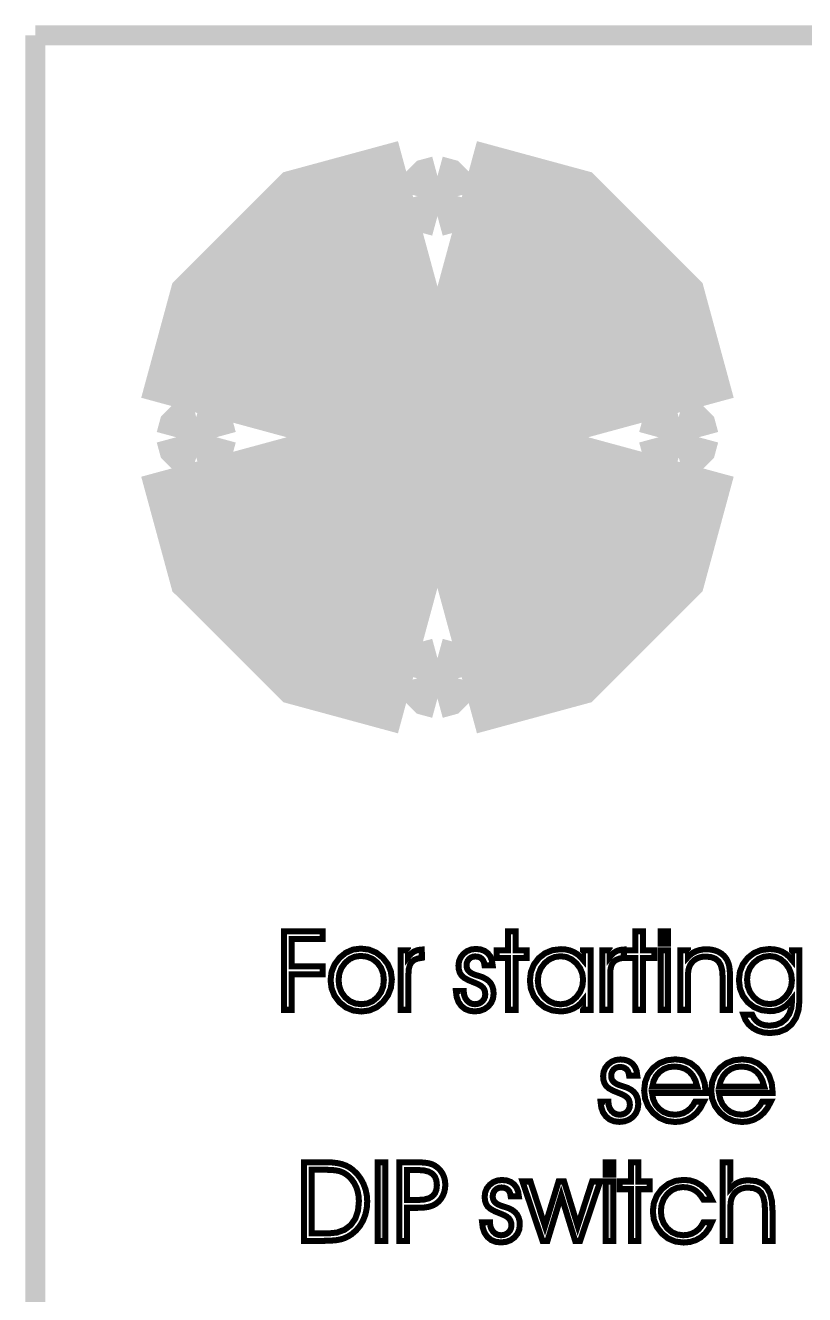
# Model space of a CAD drawing. Extents: x -1.96 to 2.19, y -1.6 to 2.11.
# Drawn here: x -1.963 to -1.576, y 1.477 to 2.108 of the extents above; entities that cross this region are included whole.
import ezdxf

# ---------------------------------------------------------------- set-up
doc = ezdxf.new("R2010")
doc.units = 0
doc.header["$LTSCALE"] = 0.000394
for name, color, linetype in [('KO', 7, 'CONTINUOUS'), ('ML', 7, 'CONTINUOUS'), ('TO', 7, 'CONTINUOUS')]:
    doc.layers.add(name, color=color, linetype=linetype)

msp = doc.modelspace()

# ---------------------------------------------------------------- linework, layer by layer
at = {"layer": 'KO', "color": 7, "linetype": 'CONTINUOUS', "const_width": 0.01}
for points in [[(-1.958433, -1.596524), (-1.958433, 2.103472)], [(-1.958433, 2.103472), (1.741563, 2.103472)]]:
    msp.add_lwpolyline(points, dxfattribs=at)
at = {"layer": 'ML', "color": 7, "linetype": 'CONTINUOUS'}
for points, const_width in [([(-1.758429, 1.978472), (-1.796232, 1.968207), (-1.823164, 1.941276), (-1.833429, 1.903472)], 0.15), ([(-1.758429, 1.978472), (-1.796232, 1.968207), (-1.823164, 1.941276), (-1.833429, 1.903472)], 0.15), ([(-1.683429, 1.903472), (-1.693694, 1.941276), (-1.720626, 1.968207), (-1.758429, 1.978472)], 0.15), ([(-1.683429, 1.903472), (-1.693694, 1.941276), (-1.720626, 1.968207), (-1.758429, 1.978472)], 0.15), ([(-1.758429, 2.033469), (-1.763467, 2.0321), (-1.767057, 2.02851), (-1.768425, 2.023472)], 0.02), ([(-1.758429, 2.033469), (-1.763467, 2.0321), (-1.767057, 2.02851), (-1.768425, 2.023472)], 0.02), ([(-1.748433, 2.023472), (-1.749802, 2.02851), (-1.753391, 2.0321), (-1.758429, 2.033469)], 0.02), ([(-1.748433, 2.023472), (-1.749802, 2.02851), (-1.753391, 2.0321), (-1.758429, 2.033469)], 0.02), ([(-1.768425, 2.023472), (-1.767057, 2.018435), (-1.763467, 2.014845), (-1.758429, 2.013476)], 0.02), ([(-1.768425, 2.023472), (-1.767057, 2.018435), (-1.763467, 2.014845), (-1.758429, 2.013476)], 0.02), ([(-1.758429, 2.013476), (-1.753391, 2.014845), (-1.749802, 2.018435), (-1.748433, 2.023472)], 0.02), ([(-1.758429, 2.013476), (-1.753391, 2.014845), (-1.749802, 2.018435), (-1.748433, 2.023472)], 0.02), ([(-1.833425, 1.903472), (-1.823161, 1.86567), (-1.796231, 1.83874), (-1.758429, 1.828476)], 0.15), ([(-1.833425, 1.903472), (-1.823161, 1.86567), (-1.796231, 1.83874), (-1.758429, 1.828476)], 0.15), ([(-1.758429, 1.828476), (-1.720627, 1.83874), (-1.693697, 1.86567), (-1.683433, 1.903472)], 0.15), ([(-1.758429, 1.828476), (-1.720627, 1.83874), (-1.693697, 1.86567), (-1.683433, 1.903472)], 0.15), ([(-1.878429, 1.913469), (-1.883467, 1.9121), (-1.887057, 1.90851), (-1.888425, 1.903472)], 0.02), ([(-1.878429, 1.913469), (-1.883467, 1.9121), (-1.887057, 1.90851), (-1.888425, 1.903472)], 0.02), ([(-1.868433, 1.903472), (-1.869802, 1.90851), (-1.873391, 1.9121), (-1.878429, 1.913469)], 0.02), ([(-1.868433, 1.903472), (-1.869802, 1.90851), (-1.873391, 1.9121), (-1.878429, 1.913469)], 0.02), ([(-1.638429, 1.913469), (-1.643467, 1.9121), (-1.647057, 1.90851), (-1.648425, 1.903472)], 0.02), ([(-1.638429, 1.913469), (-1.643467, 1.9121), (-1.647057, 1.90851), (-1.648425, 1.903472)], 0.02), ([(-1.628433, 1.903472), (-1.629802, 1.90851), (-1.633391, 1.9121), (-1.638429, 1.913469)], 0.02), ([(-1.628433, 1.903472), (-1.629802, 1.90851), (-1.633391, 1.9121), (-1.638429, 1.913469)], 0.02), ([(-1.888425, 1.903472), (-1.887057, 1.898435), (-1.883467, 1.894845), (-1.878429, 1.893476)], 0.02), ([(-1.888425, 1.903472), (-1.887057, 1.898435), (-1.883467, 1.894845), (-1.878429, 1.893476)], 0.02), ([(-1.878429, 1.893476), (-1.873391, 1.894845), (-1.869802, 1.898435), (-1.868433, 1.903472)], 0.02), ([(-1.878429, 1.893476), (-1.873391, 1.894845), (-1.869802, 1.898435), (-1.868433, 1.903472)], 0.02), ([(-1.648425, 1.903472), (-1.647057, 1.898435), (-1.643467, 1.894845), (-1.638429, 1.893476)], 0.02), ([(-1.648425, 1.903472), (-1.647057, 1.898435), (-1.643467, 1.894845), (-1.638429, 1.893476)], 0.02), ([(-1.638429, 1.893476), (-1.633391, 1.894845), (-1.629802, 1.898435), (-1.628433, 1.903472)], 0.02), ([(-1.638429, 1.893476), (-1.633391, 1.894845), (-1.629802, 1.898435), (-1.628433, 1.903472)], 0.02), ([(-1.758429, 1.793469), (-1.763467, 1.7921), (-1.767057, 1.78851), (-1.768425, 1.783472)], 0.02), ([(-1.758429, 1.793469), (-1.763467, 1.7921), (-1.767057, 1.78851), (-1.768425, 1.783472)], 0.02), ([(-1.748433, 1.783472), (-1.749802, 1.78851), (-1.753391, 1.7921), (-1.758429, 1.793469)], 0.02), ([(-1.748433, 1.783472), (-1.749802, 1.78851), (-1.753391, 1.7921), (-1.758429, 1.793469)], 0.02), ([(-1.768425, 1.783472), (-1.767057, 1.778435), (-1.763467, 1.774845), (-1.758429, 1.773476)], 0.02), ([(-1.768425, 1.783472), (-1.767057, 1.778435), (-1.763467, 1.774845), (-1.758429, 1.773476)], 0.02), ([(-1.758429, 1.773476), (-1.753391, 1.774845), (-1.749802, 1.778435), (-1.748433, 1.783472)], 0.02), ([(-1.758429, 1.773476), (-1.753391, 1.774845), (-1.749802, 1.778435), (-1.748433, 1.783472)], 0.02)]:
    msp.add_lwpolyline(points, dxfattribs=dict(at, const_width=const_width))
at = {"layer": 'TO', "color": 7, "linetype": 'CONTINUOUS', "const_width": 0.003}
for points in [[(-1.834807, 1.618472), (-1.834807, 1.657591), (-1.815492, 1.657591), (-1.815492, 1.653748), (-1.83102, 1.653748), (-1.83102, 1.640051), (-1.815492, 1.640051), (-1.815492, 1.636181), (-1.83102, 1.636181), (-1.83102, 1.618472), (-1.834807, 1.618472)], [(-1.834807, 1.618472), (-1.834807, 1.657591), (-1.815492, 1.657591), (-1.815492, 1.653748), (-1.83102, 1.653748), (-1.83102, 1.640051), (-1.815492, 1.640051), (-1.815492, 1.636181), (-1.83102, 1.636181), (-1.83102, 1.618472), (-1.834807, 1.618472)], [(-1.723378, 1.618472), (-1.723378, 1.644213), (-1.728988, 1.644213), (-1.728988, 1.648028), (-1.723378, 1.648028), (-1.723378, 1.657591), (-1.719591, 1.657591), (-1.719591, 1.648028), (-1.713976, 1.648028), (-1.713976, 1.644213), (-1.719591, 1.644213), (-1.719591, 1.618472), (-1.723378, 1.618472)], [(-1.723378, 1.618472), (-1.723378, 1.644213), (-1.728988, 1.644213), (-1.728988, 1.648028), (-1.723378, 1.648028), (-1.723378, 1.657591), (-1.719591, 1.657591), (-1.719591, 1.648028), (-1.713976, 1.648028), (-1.713976, 1.644213), (-1.719591, 1.644213), (-1.719591, 1.618472), (-1.723378, 1.618472)], [(-1.659949, 1.618472), (-1.659949, 1.644213), (-1.665559, 1.644213), (-1.665559, 1.648028), (-1.659949, 1.648028), (-1.659949, 1.657591), (-1.656161, 1.657591), (-1.656161, 1.648028), (-1.650547, 1.648028), (-1.650547, 1.644213), (-1.656161, 1.644213), (-1.656161, 1.618472), (-1.659949, 1.618472)], [(-1.659949, 1.618472), (-1.659949, 1.644213), (-1.665559, 1.644213), (-1.665559, 1.648028), (-1.659949, 1.648028), (-1.659949, 1.657591), (-1.656161, 1.657591), (-1.656161, 1.648028), (-1.650547, 1.648028), (-1.650547, 1.644213), (-1.656161, 1.644213), (-1.656161, 1.618472), (-1.659949, 1.618472)], [(-1.643661, 1.651492), (-1.647449, 1.651492), (-1.647449, 1.657591), (-1.643661, 1.657591), (-1.643661, 1.651492)], [(-1.643661, 1.651492), (-1.647449, 1.651492), (-1.647449, 1.657591), (-1.643661, 1.657591), (-1.643661, 1.651492)], [(-1.811602, 1.633217), (-1.811107, 1.637344), (-1.809622, 1.641052), (-1.807146, 1.644343), (-1.803991, 1.646908), (-1.80047, 1.648448), (-1.796583, 1.648961), (-1.792516, 1.648457), (-1.788868, 1.646945), (-1.785642, 1.644425), (-1.783127, 1.641203), (-1.781615, 1.637591), (-1.78111, 1.633594), (-1.781602, 1.629407), (-1.783079, 1.625647), (-1.785539, 1.622315), (-1.788708, 1.619717), (-1.792289, 1.618157), (-1.796287, 1.617638), (-1.80035, 1.618148), (-1.803972, 1.619677), (-1.807154, 1.622224), (-1.809625, 1.625479), (-1.811108, 1.629143), (-1.811602, 1.633217)], [(-1.811602, 1.633217), (-1.811107, 1.637344), (-1.809622, 1.641052), (-1.807146, 1.644343), (-1.803991, 1.646908), (-1.80047, 1.648448), (-1.796583, 1.648961), (-1.792516, 1.648457), (-1.788868, 1.646945), (-1.785642, 1.644425), (-1.783127, 1.641203), (-1.781615, 1.637591), (-1.78111, 1.633594), (-1.781602, 1.629407), (-1.783079, 1.625647), (-1.785539, 1.622315), (-1.788708, 1.619717), (-1.792289, 1.618157), (-1.796287, 1.617638), (-1.80035, 1.618148), (-1.803972, 1.619677), (-1.807154, 1.622224), (-1.809625, 1.625479), (-1.811108, 1.629143), (-1.811602, 1.633217)], [(-1.772858, 1.618472), (-1.776701, 1.618472), (-1.776701, 1.648028), (-1.773126, 1.648028), (-1.773126, 1.644614), (-1.772168, 1.645809), (-1.771152, 1.646768), (-1.770079, 1.647496), (-1.768912, 1.648007), (-1.767626, 1.648327), (-1.76622, 1.648457), (-1.766193, 1.64435), (-1.76835, 1.643971), (-1.770056, 1.643259), (-1.771307, 1.642213), (-1.772171, 1.640752), (-1.772687, 1.638787), (-1.772858, 1.636319), (-1.772858, 1.618472)], [(-1.772858, 1.618472), (-1.776701, 1.618472), (-1.776701, 1.648028), (-1.773126, 1.648028), (-1.773126, 1.644614), (-1.772168, 1.645809), (-1.771152, 1.646768), (-1.770079, 1.647496), (-1.768912, 1.648007), (-1.767626, 1.648327), (-1.76622, 1.648457), (-1.766193, 1.64435), (-1.76835, 1.643971), (-1.770056, 1.643259), (-1.771307, 1.642213), (-1.772171, 1.640752), (-1.772687, 1.638787), (-1.772858, 1.636319), (-1.772858, 1.618472)], [(-1.749248, 1.627772), (-1.74535, 1.627772), (-1.74535, 1.627661), (-1.745174, 1.625925), (-1.744644, 1.6244), (-1.743764, 1.623087), (-1.742624, 1.622076), (-1.741315, 1.62147), (-1.739839, 1.621268), (-1.738436, 1.621423), (-1.737203, 1.621889), (-1.736134, 1.622661), (-1.735315, 1.623677), (-1.734822, 1.624852), (-1.734657, 1.626185), (-1.734786, 1.627506), (-1.735174, 1.628641), (-1.735823, 1.629594), (-1.736813, 1.630438), (-1.738224, 1.631245), (-1.740059, 1.632016), (-1.742955, 1.63319), (-1.745095, 1.63438), (-1.746476, 1.635583), (-1.747311, 1.636941), (-1.747813, 1.638574), (-1.74798, 1.64048), (-1.747702, 1.642674), (-1.746865, 1.644634), (-1.745469, 1.646358), (-1.743678, 1.647703), (-1.74165, 1.64851), (-1.73939, 1.64878), (-1.737035, 1.648541), (-1.735031, 1.647825), (-1.733374, 1.646634), (-1.732117, 1.645007), (-1.731319, 1.643008), (-1.73098, 1.640638), (-1.735031, 1.640638), (-1.735241, 1.641933), (-1.735683, 1.643017), (-1.736362, 1.64389), (-1.737258, 1.644533), (-1.738347, 1.644919), (-1.739626, 1.645047), (-1.740796, 1.644909), (-1.741825, 1.644494), (-1.742717, 1.643799), (-1.743406, 1.642898), (-1.743819, 1.641862), (-1.743957, 1.640693), (-1.743898, 1.63986), (-1.743725, 1.639122), (-1.743441, 1.638472), (-1.743029, 1.637895), (-1.742467, 1.637354), (-1.741756, 1.63685), (-1.740929, 1.636407), (-1.739883, 1.635975), (-1.738618, 1.635555), (-1.737402, 1.635179), (-1.736484, 1.634878), (-1.735866, 1.63465), (-1.734185, 1.633774), (-1.732828, 1.632726), (-1.731795, 1.631504), (-1.731071, 1.630076), (-1.730637, 1.62841), (-1.730492, 1.626504), (-1.730788, 1.624108), (-1.731676, 1.622002), (-1.733154, 1.620189), (-1.735083, 1.618803), (-1.737332, 1.617971), (-1.739894, 1.617693), (-1.742489, 1.617996), (-1.744718, 1.618904), (-1.746587, 1.620417), (-1.748006, 1.622449), (-1.748891, 1.6249), (-1.749248, 1.627772)], [(-1.749248, 1.627772), (-1.74535, 1.627772), (-1.74535, 1.627661), (-1.745174, 1.625925), (-1.744644, 1.6244), (-1.743764, 1.623087), (-1.742624, 1.622076), (-1.741315, 1.62147), (-1.739839, 1.621268), (-1.738436, 1.621423), (-1.737203, 1.621889), (-1.736134, 1.622661), (-1.735315, 1.623677), (-1.734822, 1.624852), (-1.734657, 1.626185), (-1.734786, 1.627506), (-1.735174, 1.628641), (-1.735823, 1.629594), (-1.736813, 1.630438), (-1.738224, 1.631245), (-1.740059, 1.632016), (-1.742955, 1.63319), (-1.745095, 1.63438), (-1.746476, 1.635583), (-1.747311, 1.636941), (-1.747813, 1.638574), (-1.74798, 1.64048), (-1.747702, 1.642674), (-1.746865, 1.644634), (-1.745469, 1.646358), (-1.743678, 1.647703), (-1.74165, 1.64851), (-1.73939, 1.64878), (-1.737035, 1.648541), (-1.735031, 1.647825), (-1.733374, 1.646634), (-1.732117, 1.645007), (-1.731319, 1.643008), (-1.73098, 1.640638), (-1.735031, 1.640638), (-1.735241, 1.641933), (-1.735683, 1.643017), (-1.736362, 1.64389), (-1.737258, 1.644533), (-1.738347, 1.644919), (-1.739626, 1.645047), (-1.740796, 1.644909), (-1.741825, 1.644494), (-1.742717, 1.643799), (-1.743406, 1.642898), (-1.743819, 1.641862), (-1.743957, 1.640693), (-1.743898, 1.63986), (-1.743725, 1.639122), (-1.743441, 1.638472), (-1.743029, 1.637895), (-1.742467, 1.637354), (-1.741756, 1.63685), (-1.740929, 1.636407), (-1.739883, 1.635975), (-1.738618, 1.635555), (-1.737402, 1.635179), (-1.736484, 1.634878), (-1.735866, 1.63465), (-1.734185, 1.633774), (-1.732828, 1.632726), (-1.731795, 1.631504), (-1.731071, 1.630076), (-1.730637, 1.62841), (-1.730492, 1.626504), (-1.730788, 1.624108), (-1.731676, 1.622002), (-1.733154, 1.620189), (-1.735083, 1.618803), (-1.737332, 1.617971), (-1.739894, 1.617693), (-1.742489, 1.617996), (-1.744718, 1.618904), (-1.746587, 1.620417), (-1.748006, 1.622449), (-1.748891, 1.6249), (-1.749248, 1.627772)], [(-1.685972, 1.62315), (-1.687294, 1.621569), (-1.688892, 1.620234), (-1.690768, 1.619142), (-1.692839, 1.618337), (-1.695012, 1.617854), (-1.697287, 1.617693), (-1.701378, 1.618188), (-1.704986, 1.619671), (-1.70811, 1.622142), (-1.710515, 1.625335), (-1.711957, 1.628993), (-1.712437, 1.633118), (-1.711945, 1.637295), (-1.710471, 1.640993), (-1.708016, 1.644213), (-1.704826, 1.646689), (-1.701139, 1.648174), (-1.696957, 1.648669), (-1.694748, 1.648516), (-1.692664, 1.648054), (-1.690705, 1.647283), (-1.688914, 1.646223), (-1.687336, 1.644894), (-1.685972, 1.643295), (-1.685972, 1.648028), (-1.682268, 1.648028), (-1.682268, 1.618472), (-1.685972, 1.618472), (-1.685972, 1.62315)], [(-1.685972, 1.62315), (-1.687294, 1.621569), (-1.688892, 1.620234), (-1.690768, 1.619142), (-1.692839, 1.618337), (-1.695012, 1.617854), (-1.697287, 1.617693), (-1.701378, 1.618188), (-1.704986, 1.619671), (-1.70811, 1.622142), (-1.710515, 1.625335), (-1.711957, 1.628993), (-1.712437, 1.633118), (-1.711945, 1.637295), (-1.710471, 1.640993), (-1.708016, 1.644213), (-1.704826, 1.646689), (-1.701139, 1.648174), (-1.696957, 1.648669), (-1.694748, 1.648516), (-1.692664, 1.648054), (-1.690705, 1.647283), (-1.688914, 1.646223), (-1.687336, 1.644894), (-1.685972, 1.643295), (-1.685972, 1.648028), (-1.682268, 1.648028), (-1.682268, 1.618472), (-1.685972, 1.618472), (-1.685972, 1.62315)], [(-1.672492, 1.618472), (-1.676335, 1.618472), (-1.676335, 1.648028), (-1.67276, 1.648028), (-1.67276, 1.644614), (-1.671802, 1.645809), (-1.670786, 1.646768), (-1.669713, 1.647496), (-1.668546, 1.648007), (-1.66726, 1.648327), (-1.665854, 1.648457), (-1.665827, 1.64435), (-1.667984, 1.643971), (-1.669689, 1.643259), (-1.670941, 1.642213), (-1.671805, 1.640752), (-1.672321, 1.638787), (-1.672492, 1.636319), (-1.672492, 1.618472)], [(-1.672492, 1.618472), (-1.676335, 1.618472), (-1.676335, 1.648028), (-1.67276, 1.648028), (-1.67276, 1.644614), (-1.671802, 1.645809), (-1.670786, 1.646768), (-1.669713, 1.647496), (-1.668546, 1.648007), (-1.66726, 1.648327), (-1.665854, 1.648457), (-1.665827, 1.64435), (-1.667984, 1.643971), (-1.669689, 1.643259), (-1.670941, 1.642213), (-1.671805, 1.640752), (-1.672321, 1.638787), (-1.672492, 1.636319), (-1.672492, 1.618472)], [(-1.647449, 1.618472), (-1.647449, 1.648028), (-1.643661, 1.648028), (-1.643661, 1.618472), (-1.647449, 1.618472)], [(-1.647449, 1.618472), (-1.647449, 1.648028), (-1.643661, 1.648028), (-1.643661, 1.618472), (-1.647449, 1.618472)], [(-1.637535, 1.648028), (-1.633858, 1.648028), (-1.633858, 1.644661), (-1.632632, 1.64589), (-1.631285, 1.646883), (-1.629815, 1.647642), (-1.62821, 1.648183), (-1.626458, 1.648506), (-1.624559, 1.648614), (-1.622475, 1.648479), (-1.620547, 1.648076), (-1.618776, 1.647406), (-1.617198, 1.646482), (-1.615858, 1.645325), (-1.614756, 1.643937), (-1.614143, 1.642821), (-1.613655, 1.641581), (-1.613291, 1.640213), (-1.613046, 1.638565), (-1.612899, 1.636466), (-1.61285, 1.633913), (-1.61285, 1.618472), (-1.616583, 1.618472), (-1.616583, 1.635016), (-1.616805, 1.638188), (-1.617473, 1.640721), (-1.618583, 1.642618), (-1.620187, 1.643931), (-1.622323, 1.644721), (-1.624992, 1.644984), (-1.626644, 1.644868), (-1.628152, 1.644521), (-1.62952, 1.643945), (-1.630725, 1.643158), (-1.631751, 1.64217), (-1.632594, 1.640984), (-1.633014, 1.64014), (-1.633342, 1.639221), (-1.633575, 1.638224), (-1.633734, 1.636941), (-1.633828, 1.635147), (-1.633858, 1.632843), (-1.633858, 1.618472), (-1.637535, 1.618472), (-1.637535, 1.648028)], [(-1.637535, 1.648028), (-1.633858, 1.648028), (-1.633858, 1.644661), (-1.632632, 1.64589), (-1.631285, 1.646883), (-1.629815, 1.647642), (-1.62821, 1.648183), (-1.626458, 1.648506), (-1.624559, 1.648614), (-1.622475, 1.648479), (-1.620547, 1.648076), (-1.618776, 1.647406), (-1.617198, 1.646482), (-1.615858, 1.645325), (-1.614756, 1.643937), (-1.614143, 1.642821), (-1.613655, 1.641581), (-1.613291, 1.640213), (-1.613046, 1.638565), (-1.612899, 1.636466), (-1.61285, 1.633913), (-1.61285, 1.618472), (-1.616583, 1.618472), (-1.616583, 1.635016), (-1.616805, 1.638188), (-1.617473, 1.640721), (-1.618583, 1.642618), (-1.620187, 1.643931), (-1.622323, 1.644721), (-1.624992, 1.644984), (-1.626644, 1.644868), (-1.628152, 1.644521), (-1.62952, 1.643945), (-1.630725, 1.643158), (-1.631751, 1.64217), (-1.632594, 1.640984), (-1.633014, 1.64014), (-1.633342, 1.639221), (-1.633575, 1.638224), (-1.633734, 1.636941), (-1.633828, 1.635147), (-1.633858, 1.632843), (-1.633858, 1.618472), (-1.637535, 1.618472), (-1.637535, 1.648028)], [(-1.601783, 1.616059), (-1.601052, 1.614465), (-1.600014, 1.613123), (-1.598665, 1.612035), (-1.597055, 1.611233), (-1.595228, 1.610754), (-1.593181, 1.610594), (-1.590036, 1.610967), (-1.587337, 1.612086), (-1.585087, 1.613953), (-1.58339, 1.616446), (-1.582371, 1.619441), (-1.582031, 1.622937), (-1.582031, 1.623717), (-1.583528, 1.621923), (-1.585158, 1.62045), (-1.586917, 1.619299), (-1.588811, 1.618467), (-1.590827, 1.617969), (-1.592972, 1.617803), (-1.597159, 1.618298), (-1.600847, 1.619781), (-1.604039, 1.622252), (-1.606484, 1.625457), (-1.607952, 1.62915), (-1.608441, 1.633327), (-1.607958, 1.63745), (-1.606507, 1.641104), (-1.604087, 1.644295), (-1.600957, 1.646756), (-1.597367, 1.648232), (-1.593319, 1.648724), (-1.590939, 1.648575), (-1.588783, 1.648128), (-1.586854, 1.647386), (-1.585107, 1.646319), (-1.583498, 1.644918), (-1.582031, 1.643185), (-1.582031, 1.648028), (-1.578327, 1.648028), (-1.578327, 1.62337), (-1.578757, 1.618583), (-1.58005, 1.614551), (-1.582205, 1.611276), (-1.585124, 1.608853), (-1.588694, 1.607401), (-1.592917, 1.606917), (-1.596105, 1.607193), (-1.598977, 1.608021), (-1.601535, 1.609402), (-1.603653, 1.611249), (-1.605204, 1.613469), (-1.606185, 1.616059), (-1.601783, 1.616059)], [(-1.601783, 1.616059), (-1.601052, 1.614465), (-1.600014, 1.613123), (-1.598665, 1.612035), (-1.597055, 1.611233), (-1.595228, 1.610754), (-1.593181, 1.610594), (-1.590036, 1.610967), (-1.587337, 1.612086), (-1.585087, 1.613953), (-1.58339, 1.616446), (-1.582371, 1.619441), (-1.582031, 1.622937), (-1.582031, 1.623717), (-1.583528, 1.621923), (-1.585158, 1.62045), (-1.586917, 1.619299), (-1.588811, 1.618467), (-1.590827, 1.617969), (-1.592972, 1.617803), (-1.597159, 1.618298), (-1.600847, 1.619781), (-1.604039, 1.622252), (-1.606484, 1.625457), (-1.607952, 1.62915), (-1.608441, 1.633327), (-1.607958, 1.63745), (-1.606507, 1.641104), (-1.604087, 1.644295), (-1.600957, 1.646756), (-1.597367, 1.648232), (-1.593319, 1.648724), (-1.590939, 1.648575), (-1.588783, 1.648128), (-1.586854, 1.647386), (-1.585107, 1.646319), (-1.583498, 1.644918), (-1.582031, 1.643185), (-1.582031, 1.648028), (-1.578327, 1.648028), (-1.578327, 1.62337), (-1.578757, 1.618583), (-1.58005, 1.614551), (-1.582205, 1.611276), (-1.585124, 1.608853), (-1.588694, 1.607401), (-1.592917, 1.606917), (-1.596105, 1.607193), (-1.598977, 1.608021), (-1.601535, 1.609402), (-1.603653, 1.611249), (-1.605204, 1.613469), (-1.606185, 1.616059), (-1.601783, 1.616059)], [(-1.807622, 1.633283), (-1.807261, 1.630057), (-1.80618, 1.627203), (-1.804378, 1.624717), (-1.802032, 1.622801), (-1.799337, 1.621651), (-1.796287, 1.621268), (-1.793293, 1.621651), (-1.790634, 1.622801), (-1.788311, 1.624717), (-1.786522, 1.627209), (-1.785449, 1.630079), (-1.785091, 1.633327), (-1.785455, 1.636614), (-1.786545, 1.639484), (-1.788358, 1.641937), (-1.790727, 1.643811), (-1.793487, 1.644936), (-1.796638, 1.645311), (-1.799505, 1.644926), (-1.802088, 1.643772), (-1.804386, 1.641846), (-1.806182, 1.639355), (-1.807262, 1.636502), (-1.807622, 1.633283)], [(-1.807622, 1.633283), (-1.807261, 1.630057), (-1.80618, 1.627203), (-1.804378, 1.624717), (-1.802032, 1.622801), (-1.799337, 1.621651), (-1.796287, 1.621268), (-1.793293, 1.621651), (-1.790634, 1.622801), (-1.788311, 1.624717), (-1.786522, 1.627209), (-1.785449, 1.630079), (-1.785091, 1.633327), (-1.785455, 1.636614), (-1.786545, 1.639484), (-1.788358, 1.641937), (-1.790727, 1.643811), (-1.793487, 1.644936), (-1.796638, 1.645311), (-1.799505, 1.644926), (-1.802088, 1.643772), (-1.804386, 1.641846), (-1.806182, 1.639355), (-1.807262, 1.636502), (-1.807622, 1.633283)], [(-1.685972, 1.633437), (-1.686345, 1.63644), (-1.687464, 1.639175), (-1.689331, 1.641646), (-1.691683, 1.643593), (-1.694263, 1.644761), (-1.697067, 1.64515), (-1.700082, 1.644761), (-1.702781, 1.643593), (-1.705165, 1.641646), (-1.707023, 1.639121), (-1.708139, 1.636223), (-1.708512, 1.632953), (-1.708142, 1.629832), (-1.707033, 1.627054), (-1.705185, 1.624618), (-1.702815, 1.622727), (-1.700146, 1.621592), (-1.697177, 1.621213), (-1.694298, 1.621611), (-1.691678, 1.622805), (-1.689319, 1.624799), (-1.687461, 1.627354), (-1.686345, 1.630233), (-1.685972, 1.633437)], [(-1.685972, 1.633437), (-1.686345, 1.63644), (-1.687464, 1.639175), (-1.689331, 1.641646), (-1.691683, 1.643593), (-1.694263, 1.644761), (-1.697067, 1.64515), (-1.700082, 1.644761), (-1.702781, 1.643593), (-1.705165, 1.641646), (-1.707023, 1.639121), (-1.708139, 1.636223), (-1.708512, 1.632953), (-1.708142, 1.629832), (-1.707033, 1.627054), (-1.705185, 1.624618), (-1.702815, 1.622727), (-1.700146, 1.621592), (-1.697177, 1.621213), (-1.694298, 1.621611), (-1.691678, 1.622805), (-1.689319, 1.624799), (-1.687461, 1.627354), (-1.686345, 1.630233), (-1.685972, 1.633437)], [(-1.604413, 1.633492), (-1.604047, 1.630224), (-1.60295, 1.627333), (-1.601122, 1.624819), (-1.59878, 1.622877), (-1.596132, 1.621711), (-1.593181, 1.621323), (-1.590377, 1.621712), (-1.587796, 1.622879), (-1.585441, 1.624827), (-1.583577, 1.6273), (-1.582459, 1.630044), (-1.582087, 1.633063), (-1.582453, 1.636266), (-1.583552, 1.63914), (-1.585386, 1.641681), (-1.587726, 1.643668), (-1.590324, 1.644859), (-1.593181, 1.645256), (-1.596117, 1.644878), (-1.598761, 1.643744), (-1.601114, 1.641854), (-1.602948, 1.639416), (-1.604047, 1.636629), (-1.604413, 1.633492)], [(-1.604413, 1.633492), (-1.604047, 1.630224), (-1.60295, 1.627333), (-1.601122, 1.624819), (-1.59878, 1.622877), (-1.596132, 1.621711), (-1.593181, 1.621323), (-1.590377, 1.621712), (-1.587796, 1.622879), (-1.585441, 1.624827), (-1.583577, 1.6273), (-1.582459, 1.630044), (-1.582087, 1.633063), (-1.582453, 1.636266), (-1.583552, 1.63914), (-1.585386, 1.641681), (-1.587726, 1.643668), (-1.590324, 1.644859), (-1.593181, 1.645256), (-1.596117, 1.644878), (-1.598761, 1.643744), (-1.601114, 1.641854), (-1.602948, 1.639416), (-1.604047, 1.636629), (-1.604413, 1.633492)], [(-1.677283, 1.572772), (-1.673386, 1.572772), (-1.673386, 1.572661), (-1.673209, 1.570925), (-1.672679, 1.5694), (-1.671799, 1.568087), (-1.670659, 1.567076), (-1.66935, 1.56647), (-1.667874, 1.566268), (-1.666472, 1.566423), (-1.665238, 1.566889), (-1.664169, 1.567661), (-1.663351, 1.568677), (-1.662858, 1.569852), (-1.662693, 1.571185), (-1.662822, 1.572506), (-1.66321, 1.573641), (-1.663858, 1.574594), (-1.664848, 1.575438), (-1.66626, 1.576245), (-1.668094, 1.577016), (-1.67099, 1.57819), (-1.673131, 1.57938), (-1.674512, 1.580583), (-1.675346, 1.581941), (-1.675848, 1.583574), (-1.676016, 1.58548), (-1.675737, 1.587674), (-1.674901, 1.589634), (-1.673504, 1.591358), (-1.671714, 1.592703), (-1.669685, 1.59351), (-1.667425, 1.59378), (-1.66507, 1.593541), (-1.663066, 1.592825), (-1.661409, 1.591634), (-1.660152, 1.590007), (-1.659355, 1.588008), (-1.659016, 1.585638), (-1.663067, 1.585638), (-1.663276, 1.586933), (-1.663718, 1.588017), (-1.664398, 1.58889), (-1.665294, 1.589533), (-1.666382, 1.589919), (-1.667661, 1.590047), (-1.668831, 1.589909), (-1.669861, 1.589494), (-1.670752, 1.588799), (-1.671441, 1.587898), (-1.671854, 1.586862), (-1.671992, 1.585693), (-1.671934, 1.58486), (-1.671761, 1.584122), (-1.671476, 1.583472), (-1.671064, 1.582895), (-1.670503, 1.582354), (-1.669791, 1.58185), (-1.668965, 1.581407), (-1.667918, 1.580975), (-1.666654, 1.580555), (-1.665437, 1.580179), (-1.66452, 1.579878), (-1.663902, 1.57965), (-1.662221, 1.578774), (-1.660863, 1.577726), (-1.659831, 1.576504), (-1.659106, 1.575076), (-1.658672, 1.57341), (-1.658528, 1.571504), (-1.658824, 1.569108), (-1.659712, 1.567002), (-1.661189, 1.565189), (-1.663118, 1.563803), (-1.665367, 1.562971), (-1.667929, 1.562693), (-1.670524, 1.562996), (-1.672754, 1.563904), (-1.674622, 1.565417), (-1.676042, 1.567449), (-1.676927, 1.5699), (-1.677283, 1.572772)], [(-1.677283, 1.572772), (-1.673386, 1.572772), (-1.673386, 1.572661), (-1.673209, 1.570925), (-1.672679, 1.5694), (-1.671799, 1.568087), (-1.670659, 1.567076), (-1.66935, 1.56647), (-1.667874, 1.566268), (-1.666472, 1.566423), (-1.665238, 1.566889), (-1.664169, 1.567661), (-1.663351, 1.568677), (-1.662858, 1.569852), (-1.662693, 1.571185), (-1.662822, 1.572506), (-1.66321, 1.573641), (-1.663858, 1.574594), (-1.664848, 1.575438), (-1.66626, 1.576245), (-1.668094, 1.577016), (-1.67099, 1.57819), (-1.673131, 1.57938), (-1.674512, 1.580583), (-1.675346, 1.581941), (-1.675848, 1.583574), (-1.676016, 1.58548), (-1.675737, 1.587674), (-1.674901, 1.589634), (-1.673504, 1.591358), (-1.671714, 1.592703), (-1.669685, 1.59351), (-1.667425, 1.59378), (-1.66507, 1.593541), (-1.663066, 1.592825), (-1.661409, 1.591634), (-1.660152, 1.590007), (-1.659355, 1.588008), (-1.659016, 1.585638), (-1.663067, 1.585638), (-1.663276, 1.586933), (-1.663718, 1.588017), (-1.664398, 1.58889), (-1.665294, 1.589533), (-1.666382, 1.589919), (-1.667661, 1.590047), (-1.668831, 1.589909), (-1.669861, 1.589494), (-1.670752, 1.588799), (-1.671441, 1.587898), (-1.671854, 1.586862), (-1.671992, 1.585693), (-1.671934, 1.58486), (-1.671761, 1.584122), (-1.671476, 1.583472), (-1.671064, 1.582895), (-1.670503, 1.582354), (-1.669791, 1.58185), (-1.668965, 1.581407), (-1.667918, 1.580975), (-1.666654, 1.580555), (-1.665437, 1.580179), (-1.66452, 1.579878), (-1.663902, 1.57965), (-1.662221, 1.578774), (-1.660863, 1.577726), (-1.659831, 1.576504), (-1.659106, 1.575076), (-1.658672, 1.57341), (-1.658528, 1.571504), (-1.658824, 1.569108), (-1.659712, 1.567002), (-1.661189, 1.565189), (-1.663118, 1.563803), (-1.665367, 1.562971), (-1.667929, 1.562693), (-1.670524, 1.562996), (-1.672754, 1.563904), (-1.674622, 1.565417), (-1.676042, 1.567449), (-1.676927, 1.5699), (-1.677283, 1.572772)], [(-1.625004, 1.577043), (-1.651677, 1.577043), (-1.651137, 1.574033), (-1.649972, 1.571432), (-1.648185, 1.56924), (-1.64592, 1.567589), (-1.643306, 1.566598), (-1.640343, 1.566268), (-1.638199, 1.56646), (-1.636202, 1.567036), (-1.634354, 1.567992), (-1.632718, 1.569296), (-1.631347, 1.570897), (-1.630248, 1.572799), (-1.625945, 1.572799), (-1.627489, 1.56978), (-1.629401, 1.567272), (-1.631677, 1.565272), (-1.634273, 1.56381), (-1.637125, 1.562931), (-1.640232, 1.562638), (-1.644314, 1.563148), (-1.647951, 1.56468), (-1.651146, 1.567232), (-1.653622, 1.570502), (-1.655107, 1.574183), (-1.655602, 1.578272), (-1.655117, 1.582512), (-1.653661, 1.586229), (-1.651236, 1.589425), (-1.648058, 1.591875), (-1.644338, 1.593345), (-1.640079, 1.593835), (-1.635906, 1.593324), (-1.632283, 1.591795), (-1.629213, 1.589248), (-1.626874, 1.585879), (-1.625471, 1.5819), (-1.625004, 1.577311), (-1.625004, 1.577043)], [(-1.625004, 1.577043), (-1.651677, 1.577043), (-1.651137, 1.574033), (-1.649972, 1.571432), (-1.648185, 1.56924), (-1.64592, 1.567589), (-1.643306, 1.566598), (-1.640343, 1.566268), (-1.638199, 1.56646), (-1.636202, 1.567036), (-1.634354, 1.567992), (-1.632718, 1.569296), (-1.631347, 1.570897), (-1.630248, 1.572799), (-1.625945, 1.572799), (-1.627489, 1.56978), (-1.629401, 1.567272), (-1.631677, 1.565272), (-1.634273, 1.56381), (-1.637125, 1.562931), (-1.640232, 1.562638), (-1.644314, 1.563148), (-1.647951, 1.56468), (-1.651146, 1.567232), (-1.653622, 1.570502), (-1.655107, 1.574183), (-1.655602, 1.578272), (-1.655117, 1.582512), (-1.653661, 1.586229), (-1.651236, 1.589425), (-1.648058, 1.591875), (-1.644338, 1.593345), (-1.640079, 1.593835), (-1.635906, 1.593324), (-1.632283, 1.591795), (-1.629213, 1.589248), (-1.626874, 1.585879), (-1.625471, 1.5819), (-1.625004, 1.577311), (-1.625004, 1.577043)], [(-1.591661, 1.577043), (-1.618335, 1.577043), (-1.617794, 1.574033), (-1.61663, 1.571432), (-1.614843, 1.56924), (-1.612577, 1.567589), (-1.609963, 1.566598), (-1.607, 1.566268), (-1.604856, 1.56646), (-1.602859, 1.567036), (-1.601012, 1.567992), (-1.599375, 1.569296), (-1.598004, 1.570897), (-1.596906, 1.572799), (-1.592602, 1.572799), (-1.594146, 1.56978), (-1.596058, 1.567272), (-1.598335, 1.565272), (-1.600931, 1.56381), (-1.603782, 1.562931), (-1.60689, 1.562638), (-1.610971, 1.563148), (-1.614609, 1.56468), (-1.617803, 1.567232), (-1.62028, 1.570502), (-1.621765, 1.574183), (-1.62226, 1.578272), (-1.621774, 1.582512), (-1.620319, 1.586229), (-1.617894, 1.589425), (-1.614716, 1.591875), (-1.610995, 1.593345), (-1.606736, 1.593835), (-1.602563, 1.593324), (-1.598941, 1.591795), (-1.59587, 1.589248), (-1.593531, 1.585879), (-1.592129, 1.5819), (-1.591661, 1.577311), (-1.591661, 1.577043)], [(-1.591661, 1.577043), (-1.618335, 1.577043), (-1.617794, 1.574033), (-1.61663, 1.571432), (-1.614843, 1.56924), (-1.612577, 1.567589), (-1.609963, 1.566598), (-1.607, 1.566268), (-1.604856, 1.56646), (-1.602859, 1.567036), (-1.601012, 1.567992), (-1.599375, 1.569296), (-1.598004, 1.570897), (-1.596906, 1.572799), (-1.592602, 1.572799), (-1.594146, 1.56978), (-1.596058, 1.567272), (-1.598335, 1.565272), (-1.600931, 1.56381), (-1.603782, 1.562931), (-1.60689, 1.562638), (-1.610971, 1.563148), (-1.614609, 1.56468), (-1.617803, 1.567232), (-1.62028, 1.570502), (-1.621765, 1.574183), (-1.62226, 1.578272), (-1.621774, 1.582512), (-1.620319, 1.586229), (-1.617894, 1.589425), (-1.614716, 1.591875), (-1.610995, 1.593345), (-1.606736, 1.593835), (-1.602563, 1.593324), (-1.598941, 1.591795), (-1.59587, 1.589248), (-1.593531, 1.585879), (-1.592129, 1.5819), (-1.591661, 1.577311), (-1.591661, 1.577043)], [(-1.629193, 1.580244), (-1.63011, 1.583291), (-1.631428, 1.585792), (-1.633146, 1.587744), (-1.635255, 1.589142), (-1.637751, 1.589978), (-1.640638, 1.590256), (-1.643354, 1.589956), (-1.645782, 1.589056), (-1.647917, 1.587551), (-1.649649, 1.585538), (-1.650864, 1.583103), (-1.651567, 1.580244), (-1.629193, 1.580244)], [(-1.629193, 1.580244), (-1.63011, 1.583291), (-1.631428, 1.585792), (-1.633146, 1.587744), (-1.635255, 1.589142), (-1.637751, 1.589978), (-1.640638, 1.590256), (-1.643354, 1.589956), (-1.645782, 1.589056), (-1.647917, 1.587551), (-1.649649, 1.585538), (-1.650864, 1.583103), (-1.651567, 1.580244), (-1.629193, 1.580244)], [(-1.59585, 1.580244), (-1.596768, 1.583291), (-1.598085, 1.585792), (-1.599803, 1.587744), (-1.601913, 1.589142), (-1.604409, 1.589978), (-1.607295, 1.590256), (-1.610011, 1.589956), (-1.612439, 1.589056), (-1.614575, 1.587551), (-1.616307, 1.585538), (-1.617521, 1.583103), (-1.618224, 1.580244), (-1.59585, 1.580244)], [(-1.59585, 1.580244), (-1.596768, 1.583291), (-1.598085, 1.585792), (-1.599803, 1.587744), (-1.601913, 1.589142), (-1.604409, 1.589978), (-1.607295, 1.590256), (-1.610011, 1.589956), (-1.612439, 1.589056), (-1.614575, 1.587551), (-1.616307, 1.585538), (-1.617521, 1.583103), (-1.618224, 1.580244), (-1.59585, 1.580244)], [(-1.824807, 1.542591), (-1.813681, 1.542591), (-1.810781, 1.542489), (-1.808207, 1.542184), (-1.805961, 1.541673), (-1.803953, 1.540947), (-1.802113, 1.539973), (-1.800441, 1.538748), (-1.798364, 1.536728), (-1.796627, 1.534426), (-1.795224, 1.531843), (-1.794192, 1.529059), (-1.793575, 1.52615), (-1.79337, 1.523114), (-1.793597, 1.519761), (-1.794279, 1.516613), (-1.795417, 1.513669), (-1.796963, 1.511004), (-1.798889, 1.508691), (-1.801193, 1.506728), (-1.802883, 1.505673), (-1.804666, 1.504839), (-1.806539, 1.504224), (-1.808802, 1.503805), (-1.811757, 1.503555), (-1.815406, 1.503472), (-1.824807, 1.503472), (-1.824807, 1.542591)], [(-1.824807, 1.542591), (-1.813681, 1.542591), (-1.810781, 1.542489), (-1.808207, 1.542184), (-1.805961, 1.541673), (-1.803953, 1.540947), (-1.802113, 1.539973), (-1.800441, 1.538748), (-1.798364, 1.536728), (-1.796627, 1.534426), (-1.795224, 1.531843), (-1.794192, 1.529059), (-1.793575, 1.52615), (-1.79337, 1.523114), (-1.793597, 1.519761), (-1.794279, 1.516613), (-1.795417, 1.513669), (-1.796963, 1.511004), (-1.798889, 1.508691), (-1.801193, 1.506728), (-1.802883, 1.505673), (-1.804666, 1.504839), (-1.806539, 1.504224), (-1.808802, 1.503805), (-1.811757, 1.503555), (-1.815406, 1.503472), (-1.824807, 1.503472), (-1.824807, 1.542591)], [(-1.784323, 1.503472), (-1.788165, 1.503472), (-1.788165, 1.542591), (-1.784323, 1.542591), (-1.784323, 1.503472)], [(-1.784323, 1.503472), (-1.788165, 1.503472), (-1.788165, 1.542591), (-1.784323, 1.542591), (-1.784323, 1.503472)], [(-1.777472, 1.542591), (-1.769173, 1.542591), (-1.766949, 1.542549), (-1.765042, 1.542424), (-1.763453, 1.542217), (-1.762097, 1.541916), (-1.760907, 1.541512), (-1.759874, 1.541004), (-1.758286, 1.539865), (-1.756966, 1.538517), (-1.755913, 1.536961), (-1.755144, 1.535234), (-1.754684, 1.533368), (-1.754531, 1.531358), (-1.754669, 1.529438), (-1.755082, 1.527618), (-1.755776, 1.525894), (-1.75672, 1.524332), (-1.757882, 1.523002), (-1.75926, 1.521906), (-1.760365, 1.52127), (-1.761603, 1.52076), (-1.762976, 1.520382), (-1.764554, 1.520122), (-1.766393, 1.519966), (-1.768496, 1.519913), (-1.77363, 1.519913), (-1.77363, 1.503472), (-1.777472, 1.503472), (-1.777472, 1.542591)], [(-1.777472, 1.542591), (-1.769173, 1.542591), (-1.766949, 1.542549), (-1.765042, 1.542424), (-1.763453, 1.542217), (-1.762097, 1.541916), (-1.760907, 1.541512), (-1.759874, 1.541004), (-1.758286, 1.539865), (-1.756966, 1.538517), (-1.755913, 1.536961), (-1.755144, 1.535234), (-1.754684, 1.533368), (-1.754531, 1.531358), (-1.754669, 1.529438), (-1.755082, 1.527618), (-1.755776, 1.525894), (-1.75672, 1.524332), (-1.757882, 1.523002), (-1.75926, 1.521906), (-1.760365, 1.52127), (-1.761603, 1.52076), (-1.762976, 1.520382), (-1.764554, 1.520122), (-1.766393, 1.519966), (-1.768496, 1.519913), (-1.77363, 1.519913), (-1.77363, 1.503472), (-1.777472, 1.503472), (-1.777472, 1.542591)], [(-1.670909, 1.536492), (-1.674697, 1.536492), (-1.674697, 1.542591), (-1.670909, 1.542591), (-1.670909, 1.536492)], [(-1.670909, 1.536492), (-1.674697, 1.536492), (-1.674697, 1.542591), (-1.670909, 1.542591), (-1.670909, 1.536492)], [(-1.662209, 1.503472), (-1.662209, 1.529213), (-1.667819, 1.529213), (-1.667819, 1.533028), (-1.662209, 1.533028), (-1.662209, 1.542591), (-1.658421, 1.542591), (-1.658421, 1.533028), (-1.652807, 1.533028), (-1.652807, 1.529213), (-1.658421, 1.529213), (-1.658421, 1.503472), (-1.662209, 1.503472)], [(-1.662209, 1.503472), (-1.662209, 1.529213), (-1.667819, 1.529213), (-1.667819, 1.533028), (-1.662209, 1.533028), (-1.662209, 1.542591), (-1.658421, 1.542591), (-1.658421, 1.533028), (-1.652807, 1.533028), (-1.652807, 1.529213), (-1.658421, 1.529213), (-1.658421, 1.503472), (-1.662209, 1.503472)], [(-1.616476, 1.542591), (-1.612744, 1.542591), (-1.612744, 1.529551), (-1.61158, 1.530788), (-1.610269, 1.531801), (-1.608811, 1.532594), (-1.607218, 1.533162), (-1.605502, 1.533501), (-1.603665, 1.533614), (-1.599887, 1.53322), (-1.596861, 1.532035), (-1.594587, 1.530055), (-1.593004, 1.527186), (-1.592054, 1.523328), (-1.591736, 1.518484), (-1.591736, 1.503472), (-1.595469, 1.503472), (-1.595469, 1.518539), (-1.595683, 1.522388), (-1.596326, 1.525365), (-1.597402, 1.527469), (-1.598984, 1.528868), (-1.601141, 1.529706), (-1.603878, 1.529984), (-1.605529, 1.529868), (-1.607037, 1.529521), (-1.608406, 1.528945), (-1.609611, 1.528158), (-1.610637, 1.52717), (-1.61148, 1.525984), (-1.6119, 1.52514), (-1.612227, 1.524221), (-1.612461, 1.523224), (-1.61262, 1.521941), (-1.612713, 1.520147), (-1.612744, 1.517843), (-1.612744, 1.503472), (-1.616476, 1.503472), (-1.616476, 1.542591)], [(-1.616476, 1.542591), (-1.612744, 1.542591), (-1.612744, 1.529551), (-1.61158, 1.530788), (-1.610269, 1.531801), (-1.608811, 1.532594), (-1.607218, 1.533162), (-1.605502, 1.533501), (-1.603665, 1.533614), (-1.599887, 1.53322), (-1.596861, 1.532035), (-1.594587, 1.530055), (-1.593004, 1.527186), (-1.592054, 1.523328), (-1.591736, 1.518484), (-1.591736, 1.503472), (-1.595469, 1.503472), (-1.595469, 1.518539), (-1.595683, 1.522388), (-1.596326, 1.525365), (-1.597402, 1.527469), (-1.598984, 1.528868), (-1.601141, 1.529706), (-1.603878, 1.529984), (-1.605529, 1.529868), (-1.607037, 1.529521), (-1.608406, 1.528945), (-1.609611, 1.528158), (-1.610637, 1.52717), (-1.61148, 1.525984), (-1.6119, 1.52514), (-1.612227, 1.524221), (-1.612461, 1.523224), (-1.61262, 1.521941), (-1.612713, 1.520147), (-1.612744, 1.517843), (-1.612744, 1.503472), (-1.616476, 1.503472), (-1.616476, 1.542591)], [(-1.82102, 1.538858), (-1.82102, 1.50715), (-1.813039, 1.50715), (-1.808444, 1.507614), (-1.804611, 1.50901), (-1.801543, 1.511339), (-1.799302, 1.514525), (-1.797957, 1.518484), (-1.797508, 1.523217), (-1.79766, 1.525716), (-1.798116, 1.528082), (-1.798874, 1.530311), (-1.799922, 1.532363), (-1.801231, 1.534183), (-1.802799, 1.535768), (-1.804121, 1.536774), (-1.805544, 1.537568), (-1.807071, 1.538146), (-1.808887, 1.538542), (-1.81118, 1.538779), (-1.813949, 1.538858), (-1.82102, 1.538858)], [(-1.82102, 1.538858), (-1.82102, 1.50715), (-1.813039, 1.50715), (-1.808444, 1.507614), (-1.804611, 1.50901), (-1.801543, 1.511339), (-1.799302, 1.514525), (-1.797957, 1.518484), (-1.797508, 1.523217), (-1.79766, 1.525716), (-1.798116, 1.528082), (-1.798874, 1.530311), (-1.799922, 1.532363), (-1.801231, 1.534183), (-1.802799, 1.535768), (-1.804121, 1.536774), (-1.805544, 1.537568), (-1.807071, 1.538146), (-1.808887, 1.538542), (-1.81118, 1.538779), (-1.813949, 1.538858), (-1.82102, 1.538858)], [(-1.77363, 1.538748), (-1.77363, 1.523839), (-1.767965, 1.523839), (-1.765085, 1.524037), (-1.762756, 1.524636), (-1.760976, 1.525638), (-1.759723, 1.527056), (-1.758971, 1.528909), (-1.75872, 1.531201), (-1.758974, 1.53358), (-1.759732, 1.535491), (-1.760996, 1.536933), (-1.762814, 1.537943), (-1.765243, 1.538547), (-1.768283, 1.538748), (-1.77363, 1.538748)], [(-1.77363, 1.538748), (-1.77363, 1.523839), (-1.767965, 1.523839), (-1.765085, 1.524037), (-1.762756, 1.524636), (-1.760976, 1.525638), (-1.759723, 1.527056), (-1.758971, 1.528909), (-1.75872, 1.531201), (-1.758974, 1.53358), (-1.759732, 1.535491), (-1.760996, 1.536933), (-1.762814, 1.537943), (-1.765243, 1.538547), (-1.768283, 1.538748), (-1.77363, 1.538748)], [(-1.73622, 1.512772), (-1.732323, 1.512772), (-1.732323, 1.512661), (-1.732146, 1.510925), (-1.731617, 1.5094), (-1.730736, 1.508087), (-1.729596, 1.507076), (-1.728287, 1.50647), (-1.726811, 1.506268), (-1.725409, 1.506423), (-1.724175, 1.506889), (-1.723106, 1.507661), (-1.722288, 1.508677), (-1.721795, 1.509852), (-1.72163, 1.511185), (-1.721759, 1.512506), (-1.722147, 1.513641), (-1.722795, 1.514594), (-1.723785, 1.515438), (-1.725197, 1.516245), (-1.727031, 1.517016), (-1.729927, 1.51819), (-1.732068, 1.51938), (-1.733449, 1.520583), (-1.734283, 1.521941), (-1.734785, 1.523574), (-1.734953, 1.52548), (-1.734674, 1.527674), (-1.733838, 1.529634), (-1.732441, 1.531358), (-1.730651, 1.532703), (-1.728622, 1.53351), (-1.726362, 1.53378), (-1.724007, 1.533541), (-1.722003, 1.532825), (-1.720346, 1.531634), (-1.719089, 1.530007), (-1.718292, 1.528008), (-1.717953, 1.525638), (-1.722004, 1.525638), (-1.722213, 1.526933), (-1.722655, 1.528017), (-1.723335, 1.52889), (-1.724231, 1.529533), (-1.725319, 1.529919), (-1.726598, 1.530047), (-1.727768, 1.529909), (-1.728798, 1.529494), (-1.729689, 1.528799), (-1.730378, 1.527898), (-1.730791, 1.526862), (-1.730929, 1.525693), (-1.730871, 1.52486), (-1.730698, 1.524122), (-1.730413, 1.523472), (-1.730001, 1.522895), (-1.72944, 1.522354), (-1.728728, 1.52185), (-1.727902, 1.521407), (-1.726855, 1.520975), (-1.725591, 1.520555), (-1.724374, 1.520179), (-1.723457, 1.519878), (-1.722839, 1.51965), (-1.721158, 1.518774), (-1.7198, 1.517726), (-1.718768, 1.516504), (-1.718043, 1.515076), (-1.717609, 1.51341), (-1.717465, 1.511504), (-1.717761, 1.509108), (-1.718649, 1.507002), (-1.720126, 1.505189), (-1.722055, 1.503803), (-1.724304, 1.502971), (-1.726866, 1.502693), (-1.729461, 1.502996), (-1.731691, 1.503904), (-1.733559, 1.505417), (-1.734979, 1.507449), (-1.735864, 1.5099), (-1.73622, 1.512772)], [(-1.73622, 1.512772), (-1.732323, 1.512772), (-1.732323, 1.512661), (-1.732146, 1.510925), (-1.731617, 1.5094), (-1.730736, 1.508087), (-1.729596, 1.507076), (-1.728287, 1.50647), (-1.726811, 1.506268), (-1.725409, 1.506423), (-1.724175, 1.506889), (-1.723106, 1.507661), (-1.722288, 1.508677), (-1.721795, 1.509852), (-1.72163, 1.511185), (-1.721759, 1.512506), (-1.722147, 1.513641), (-1.722795, 1.514594), (-1.723785, 1.515438), (-1.725197, 1.516245), (-1.727031, 1.517016), (-1.729927, 1.51819), (-1.732068, 1.51938), (-1.733449, 1.520583), (-1.734283, 1.521941), (-1.734785, 1.523574), (-1.734953, 1.52548), (-1.734674, 1.527674), (-1.733838, 1.529634), (-1.732441, 1.531358), (-1.730651, 1.532703), (-1.728622, 1.53351), (-1.726362, 1.53378), (-1.724007, 1.533541), (-1.722003, 1.532825), (-1.720346, 1.531634), (-1.719089, 1.530007), (-1.718292, 1.528008), (-1.717953, 1.525638), (-1.722004, 1.525638), (-1.722213, 1.526933), (-1.722655, 1.528017), (-1.723335, 1.52889), (-1.724231, 1.529533), (-1.725319, 1.529919), (-1.726598, 1.530047), (-1.727768, 1.529909), (-1.728798, 1.529494), (-1.729689, 1.528799), (-1.730378, 1.527898), (-1.730791, 1.526862), (-1.730929, 1.525693), (-1.730871, 1.52486), (-1.730698, 1.524122), (-1.730413, 1.523472), (-1.730001, 1.522895), (-1.72944, 1.522354), (-1.728728, 1.52185), (-1.727902, 1.521407), (-1.726855, 1.520975), (-1.725591, 1.520555), (-1.724374, 1.520179), (-1.723457, 1.519878), (-1.722839, 1.51965), (-1.721158, 1.518774), (-1.7198, 1.517726), (-1.718768, 1.516504), (-1.718043, 1.515076), (-1.717609, 1.51341), (-1.717465, 1.511504), (-1.717761, 1.509108), (-1.718649, 1.507002), (-1.720126, 1.505189), (-1.722055, 1.503803), (-1.724304, 1.502971), (-1.726866, 1.502693), (-1.729461, 1.502996), (-1.731691, 1.503904), (-1.733559, 1.505417), (-1.734979, 1.507449), (-1.735864, 1.5099), (-1.73622, 1.512772)], [(-1.626122, 1.523949), (-1.627372, 1.525908), (-1.628792, 1.527497), (-1.630378, 1.528717), (-1.63216, 1.529572), (-1.634153, 1.530085), (-1.636358, 1.530256), (-1.639249, 1.529871), (-1.641832, 1.528717), (-1.644106, 1.526791), (-1.645872, 1.5243), (-1.646933, 1.521447), (-1.647287, 1.518228), (-1.646933, 1.515012), (-1.645867, 1.512169), (-1.644087, 1.509701), (-1.641792, 1.507796), (-1.63916, 1.50665), (-1.636193, 1.506268), (-1.633992, 1.506457), (-1.631969, 1.507024), (-1.630122, 1.507965), (-1.62851, 1.509244), (-1.627177, 1.510826), (-1.626122, 1.512717), (-1.621933, 1.512717), (-1.623297, 1.509751), (-1.625097, 1.507271), (-1.627335, 1.505272), (-1.629932, 1.50381), (-1.632825, 1.502931), (-1.636008, 1.502638), (-1.640068, 1.503145), (-1.643681, 1.504666), (-1.646846, 1.507197), (-1.649302, 1.51044), (-1.650776, 1.514098), (-1.651268, 1.518173), (-1.650769, 1.522316), (-1.649276, 1.526017), (-1.646791, 1.529276), (-1.643594, 1.531807), (-1.639963, 1.533327), (-1.635898, 1.533835), (-1.632823, 1.533547), (-1.629999, 1.532683), (-1.627425, 1.53124), (-1.625184, 1.529281), (-1.623355, 1.526851), (-1.621933, 1.523949), (-1.626122, 1.523949)], [(-1.626122, 1.523949), (-1.627372, 1.525908), (-1.628792, 1.527497), (-1.630378, 1.528717), (-1.63216, 1.529572), (-1.634153, 1.530085), (-1.636358, 1.530256), (-1.639249, 1.529871), (-1.641832, 1.528717), (-1.644106, 1.526791), (-1.645872, 1.5243), (-1.646933, 1.521447), (-1.647287, 1.518228), (-1.646933, 1.515012), (-1.645867, 1.512169), (-1.644087, 1.509701), (-1.641792, 1.507796), (-1.63916, 1.50665), (-1.636193, 1.506268), (-1.633992, 1.506457), (-1.631969, 1.507024), (-1.630122, 1.507965), (-1.62851, 1.509244), (-1.627177, 1.510826), (-1.626122, 1.512717), (-1.621933, 1.512717), (-1.623297, 1.509751), (-1.625097, 1.507271), (-1.627335, 1.505272), (-1.629932, 1.50381), (-1.632825, 1.502931), (-1.636008, 1.502638), (-1.640068, 1.503145), (-1.643681, 1.504666), (-1.646846, 1.507197), (-1.649302, 1.51044), (-1.650776, 1.514098), (-1.651268, 1.518173), (-1.650769, 1.522316), (-1.649276, 1.526017), (-1.646791, 1.529276), (-1.643594, 1.531807), (-1.639963, 1.533327), (-1.635898, 1.533835), (-1.632823, 1.533547), (-1.629999, 1.532683), (-1.627425, 1.53124), (-1.625184, 1.529281), (-1.623355, 1.526851), (-1.621933, 1.523949), (-1.626122, 1.523949)], [(-1.688661, 1.51089), (-1.68152, 1.533028), (-1.677492, 1.533028), (-1.687453, 1.503472), (-1.689925, 1.503472), (-1.696858, 1.525984), (-1.703693, 1.503472), (-1.706165, 1.503472), (-1.716126, 1.533028), (-1.712173, 1.533028), (-1.704957, 1.51089), (-1.698181, 1.533028), (-1.695437, 1.533028), (-1.688661, 1.51089)], [(-1.688661, 1.51089), (-1.68152, 1.533028), (-1.677492, 1.533028), (-1.687453, 1.503472), (-1.689925, 1.503472), (-1.696858, 1.525984), (-1.703693, 1.503472), (-1.706165, 1.503472), (-1.716126, 1.533028), (-1.712173, 1.533028), (-1.704957, 1.51089), (-1.698181, 1.533028), (-1.695437, 1.533028), (-1.688661, 1.51089)], [(-1.674697, 1.503472), (-1.674697, 1.533028), (-1.670909, 1.533028), (-1.670909, 1.503472), (-1.674697, 1.503472)], [(-1.674697, 1.503472), (-1.674697, 1.533028), (-1.670909, 1.533028), (-1.670909, 1.503472), (-1.674697, 1.503472)]]:
    msp.add_lwpolyline(points, dxfattribs=at)
at = {"layer": 'TO', "color": 7}
for points in [[(-1.643661, 1.651492), (-1.647449, 1.651492), (-1.643661, 1.657591), (-1.647449, 1.657591)], [(-1.647449, 1.618472), (-1.647449, 1.648028), (-1.643661, 1.618472), (-1.643661, 1.648028)], [(-1.784323, 1.503472), (-1.788165, 1.503472), (-1.784323, 1.542591), (-1.788165, 1.542591)], [(-1.670909, 1.536492), (-1.674697, 1.536492), (-1.670909, 1.542591), (-1.674697, 1.542591)], [(-1.674697, 1.503472), (-1.674697, 1.533028), (-1.670909, 1.503472), (-1.670909, 1.533028)]]:
    msp.add_solid(points, dxfattribs=at)

doc.saveas('drawing.dxf')
